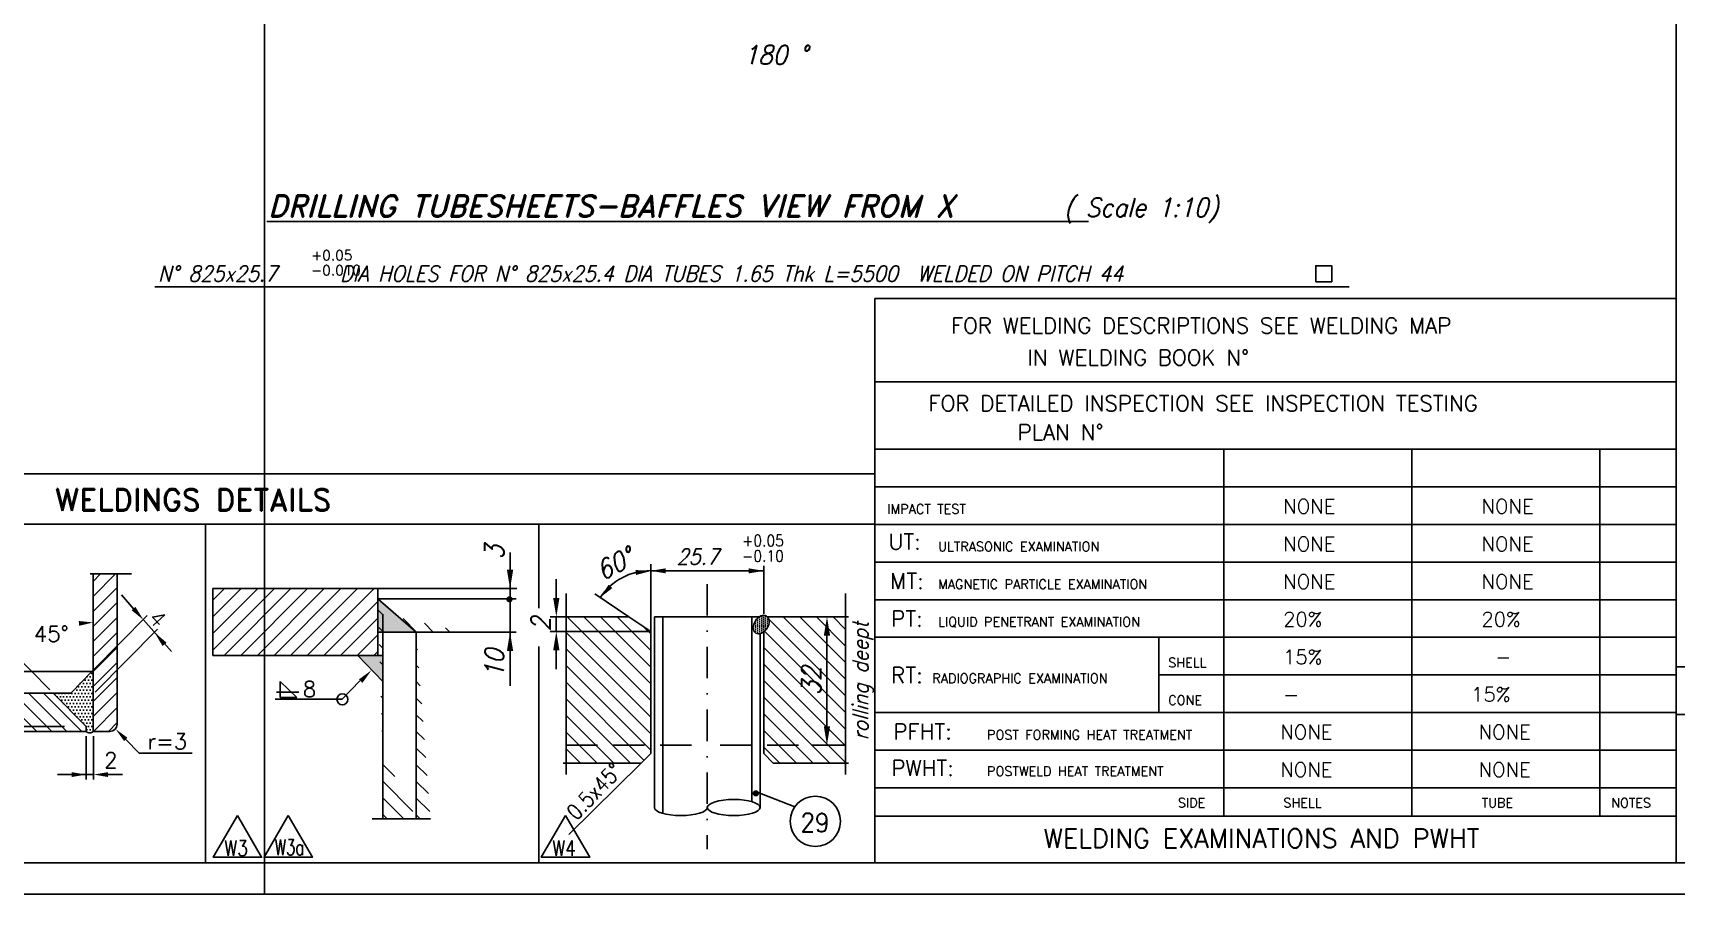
# Model space of a CAD drawing. Extents: x -16931 to 6849, y 1865 to 18685.
# Drawn here: x -5780 to -537, y 1865 to 4612 of the extents above; entities that cross this region are included whole.
import ezdxf
from ezdxf.enums import TextEntityAlignment as Align

# ---------------------------------------------------------------- set-up
doc = ezdxf.new("R2010")
doc.units = 0
doc.header["$LTSCALE"] = 200
doc.header["$MEASUREMENT"] = 0
for name, pattern in [('AUSGEZOGEN', [0]), ('DASHDOT', [1, 0.5, -0.25, 0, -0.25]), ('DASHED', [0.75, 0.5, -0.25]), ('LINEAPUNTO10', [13, 10, -1.5, 0, -1.5])]:
    doc.linetypes.add(name, pattern=pattern)
doc.layers.get('0').update_dxf_attribs({"linetype": 'CONTINUOUS'})
doc.layers.get('Defpoints').update_dxf_attribs({"linetype": 'CONTINUOUS'})
for name, color, linetype in [('2', 7, 'CONTINUOUS'), ('7', 3, 'CONTINUOUS'), ('9', 1, 'LINEAPUNTO10'), ('ASSIEME', 7, 'CONTINUOUS'), ('QUOTA', 2, 'CONTINUOUS'), ('QUOTE', 1, 'CONTINUOUS'), ('TABELLE', 3, 'CONTINUOUS'), ('VISTE', 7, 'CONTINUOUS')]:
    doc.layers.add(name, color=color, linetype=linetype)
doc.layers.add('Perimetro', color=7, linetype='CONTINUOUS', lineweight=30)
doc.styles.add('GIANC', font='ROMANS.shx', dxfattribs={"height": 2.5})
doc.styles.add('PIERO', font='Romand', dxfattribs={"height": 3.5})
doc.styles.add('QUOTE', font='ROMANS')
doc.styles.add('ROMAND', font='ROMAND.shx', dxfattribs={"height": 70})
doc.styles.add('ROMANS', font='romans.shx', dxfattribs={"width": 0.9, "oblique": 15, "height": 60})
doc.styles.add('SARA', font='ROMANS.shx', dxfattribs={"width": 0.9, "height": 22.5})
doc.styles.add('SIMPLEX2', font='SIMPLEX.shx', dxfattribs={"height": 40})
doc.dimstyles.get("Standard").update_dxf_attribs({"dimscale": 0, "dimtxt": 60, "dimasz": 18.75, "dimexe": 5, "dimexo": 0.0625, "dimgap": 5, "dimtad": 1, "dimdec": 0, "dimrnd": 0.5, "dimdsep": 46, "dimtxsty": 'ROMANS', "dimcen": 2.5, "dimaunit": 1, "dimadec": 0, "dimazin": 0, "dimtfac": 0.9, "dimtdec": 0, "dimtix": 1, "dimtmove": 2, "dimatfit": 3, "dimfxl": 1, "dimtolj": 1, "dimarcsym": 0})
pattern_1 = [(0, (-43596.265, 70259.032), (5.2916137, 10.5832275), [0, -10.5832275])]

# ---------------------------------------------------------------- blocks, each defined once
blk = doc.blocks.new('*D102')
at = {"layer": 'Defpoints', "color": 0, "linetype": 'Continuous'}
for p in [(-4109.9, 2749.5), (-4036.4, 2749.5), (-3808.7, 2702.4)]:
    blk.add_point(p, dxfattribs=at)
at = {"layer": 'QUOTA', "color": 0, "linetype": 'Continuous'}
for p, q in [((-4109.9, 2809.5), (-4109.9, 2869.5)), ((-4109.9, 2702.4), (-4109.9, 2749.5)), ((-4109.9, 2642.4), (-4109.9, 2582.4))]:
    blk.add_line(p, q, dxfattribs=at)
at = {"layer": 'QUOTA', "color": 1, "linetype": 'Continuous'}
for p, q in [((-4036.5, 2749.5), (-4129.9, 2749.5)), ((-3808.8, 2702.4), (-4129.9, 2702.4))]:
    blk.add_line(p, q, dxfattribs=at)
at = {"layer": 'QUOTA', "color": 0, "linetype": 'Continuous'}
for points in [[(-4119.9, 2809.5), (-4099.9, 2809.5), (-4109.9, 2749.5)], [(-4119.9, 2642.4), (-4099.9, 2642.4), (-4109.9, 2702.4)]]:
    blk.add_solid(points, dxfattribs=at)
at = {"layer": 'QUOTA', "color": 0, "linetype": 'Continuous', "insert": (-4159.9, 2725.9), "char_height": 60, "attachment_point": 5, "rotation": 90, "style": 'ROMANS'}
blk.add_mtext('\\A1;2', dxfattribs=at)

msp = doc.modelspace()

# ---------------------------------------------------------------- hatches: boundary and pattern name
at = {"layer": 'ASSIEME', "linetype": 'Continuous'}
for points in [[(-4679.4, 2700.7), (-4556.7, 2700.7), (-4679.4, 2807.4)], [(-4663.4, 2626.1), (-4743.5, 2626.1), (-4663.4, 2543.4)]]:
    msp.add_hatch(color=0, dxfattribs=at).paths.add_polyline_path(points)
at = {"layer": 'ASSIEME', "linetype": 'ByBlock'}
h = msp.add_hatch(dxfattribs=at)
h.set_pattern_fill('DOTS', color=0, scale=6.6666, style=0)
h.set_pattern_definition(pattern_1)
edge = h.paths.add_edge_path()
edge.add_line((-5587.4, 2579.3), (-5659.4, 2506.1))
edge.add_line((-5659.4, 2506.1), (-5715.1, 2506.1))
edge.add_line((-5715.1, 2506.1), (-5617.5, 2407.2))
edge.add_ellipse((-5601, 2392.2), major_axis=(-29.8, 0), ratio=0.60465, start_angle=242.8833, end_angle=303.4908, ccw=False)
edge.add_line((-5587.4, 2408.2), (-5587.4, 2579.3))
at = {"layer": 'QUOTA', "linetype": 'Continuous'}
h = msp.add_hatch(dxfattribs=at)
h.set_pattern_fill('ANSI31', color=0, scale=10.666667, style=0)
h.set_pattern_definition([(45, (-34030.896, 617.616), (-23.94735, 23.94735), [])])
h.paths.add_polyline_path([(-5587.4, 2586.9), (-5587.4, 2579.3), (-5511.2, 2656.5), (-5511.2, 2886.3), (-5587.4, 2886.3)])
h.paths.add_polyline_path([(-5587.4, 2579.3), (-5587.4, 2384.1), (-5534.1, 2384.1, 0.414214), (-5511.2, 2407), (-5511.2, 2656.5)])
h = msp.add_hatch(dxfattribs=at)
h.set_pattern_fill('ANSI31', color=0, scale=300, style=0)
h.paths.add_polyline_path([(-4679.4, 2839.4), (-5205.5, 2839.4), (-5205.5, 2626.1), (-4679.4, 2626.1)])
h = msp.add_hatch(dxfattribs=at)
h.set_pattern_fill('ANSI31', color=0, scale=300, angle=90, style=0)
h.set_pattern_definition([(135, (-7836.245, -30240.11), (-26.516504, -26.516504), [])])
edge = h.paths.add_edge_path()
edge.add_line((-4556.7, 2109), (-4556.7, 2700.7))
edge.add_line((-4511.8, 2105.7), (-4697.7, 2105.7))
edge.add_line((-4663.4, 2109), (-4663.4, 2312.8))
edge.add_line((-4679.4, 2807.4), (-4556.7, 2700.7))
edge.add_line((-4679.4, 2700.7), (-4400.4, 2700.7))
edge.add_line((-4663.4, 2758.2), (-4663.4, 2312.8))
h = msp.add_hatch(dxfattribs=at)
h.set_pattern_fill('ANSI31', color=0, scale=300, angle=90, style=0)
h.paths.add_polyline_path([(-4078.9, 2340.4), (-3808.7, 2340.4), (-3808.7, 2702.4), (-3878.4, 2749.5), (-4078.9, 2749.5)])
h.paths.add_polyline_path([(-4078.9, 2340.4), (-4078.9, 2282.5), (-3838.8, 2282.5), (-3808.7, 2313.2), (-3808.7, 2340.4)])
h.paths.add_polyline_path([(-4041.4, 2084), (-3870.8, 2260.6), (-3924.7, 2312.7), (-4095.3, 2136.1)], flags=9)
h = msp.add_hatch(dxfattribs=at)
h.set_pattern_fill('DOTS', color=0, scale=100, angle=90, style=0)
h.set_pattern_definition([(90, (-7836.2454, -30240.11), (-6.25, 3.125), [0, -6.25])])
edge = h.paths.add_edge_path()
edge.add_ellipse((-3456.1, 2724.8), major_axis=(-17.2, -27.1), ratio=0.686172, start_angle=0, end_angle=360)
h = msp.add_hatch(dxfattribs=at)
h.set_pattern_fill('ANSI31', color=0, scale=300, angle=90, style=0)
edge = h.paths.add_edge_path()
edge.add_line((-3447.6, 2340.4), (-3186.8, 2340.4))
edge.add_line((-3186.8, 2340.4), (-3186.8, 2749.5))
edge.add_line((-3186.8, 2749.5), (-3435.9, 2749.5))
edge.add_ellipse((-3456.1, 2724.8), major_axis=(-17.2, -27.1), ratio=0.686172, start_angle=62.5888, end_angle=169.8767, ccw=False)
edge.add_line((-3447.6, 2701.9), (-3447.6, 2340.4))
h.paths.add_polyline_path([(-3186.8, 2282.5), (-3186.8, 2340.4), (-3447.6, 2340.4), (-3447.6, 2313.2), (-3417.4, 2282.5)])
h = msp.add_hatch(dxfattribs=at)
h.set_pattern_fill('ANSI31', color=0, scale=10.666667, angle=90, style=0)
h.set_pattern_definition([(135, (-34030.896, 617.616), (-23.94735, -23.94735), [])])
h.paths.add_polyline_path([(-6087.2, 2506.1), (-6087.2, 2384.1), (-5609.7, 2384.1), (-5609.7, 2399.4), (-5715.1, 2506.1)])
at = {"layer": 'QUOTE'}
h = msp.add_hatch(dxfattribs=at)
h.set_pattern_fill('DOTS', color=0, scale=6.6666, style=0)
h.set_pattern_definition(pattern_1)
edge = h.paths.add_edge_path()
edge.add_line((-5587.4, 2399.4), (-5587.4, 2408.2))
edge.add_ellipse((-5601, 2392.2), major_axis=(-29.8, 0), ratio=0.60465, start_angle=242.8833, end_angle=303.4908)
edge.add_line((-5617.5, 2407.2), (-5609.7, 2399.4))
edge.add_line((-5609.7, 2399.4), (-5609.7, 2384.1))
edge.add_line((-5609.7, 2384.1), (-5587.4, 2384.1))
edge.add_line((-5587.4, 2384.1), (-5587.4, 2399.4))

# ---------------------------------------------------------------- linework, layer by layer
at = {"color": 0}
for p, q in [((-536.7, 9520.7), (-536.7, 1965.2)), ((-3093.8, 3764.3), (-536.7, 3764.3)), ((-3093.8, 3764.3), (-3093.8, 1965.2)), ((-3093.8, 3499.3), (-539.8, 3499.3)), ((-3093.8, 3284.3), (-539.8, 3284.3)), ((-536.7, 2590.2), (3151.5, 2590.2)), ((-536.7, 2437.6), (3148.6, 2437.6)), ((-3093.8, 2204.3), (-539.8, 2204.3))]:
    msp.add_line(p, q, dxfattribs=at)
at = {"color": 0, "linetype": 'AUSGEZOGEN'}
for p, q in [((-1979.8, 2114.3), (-1979.8, 3284.3)), ((-1379.8, 2114.3), (-1379.8, 3284.3)), ((-779.8, 2114.3), (-779.8, 3284.3)), ((-3093.8, 3164.3), (-539.8, 3164.3)), ((-3093.8, 3044.3), (-539.8, 3044.3)), ((-3093.8, 2924.3), (-539.8, 2924.3)), ((-3093.8, 2804.3), (-539.8, 2804.3)), ((-3093.8, 2684.3), (-539.8, 2684.3)), ((-2187.4, 2444.3), (-2187.4, 2684.3)), ((-2187.4, 2564.3), (-539.8, 2564.3)), ((-3093.8, 2444.3), (-539.8, 2444.3)), ((-3093.8, 2324.3), (-539.8, 2324.3))]:
    msp.add_line(p, q, dxfattribs=at)
at = {"color": 0, "linetype": 'ByBlock'}
for p, q in [((-4257.5, 2894.6), (-4257.5, 2954.6)), ((-3808.7, 2850.4), (-3808.7, 2917.1)), ((-3808.7, 2850.4), (-3808.7, 2915.7)), ((-3808.7, 2850.4), (-3808.7, 2915.4)), ((-3808.7, 2910), (-3808.7, 2880.2)), ((-3808.7, 2896.2), (-3447.6, 2896.2)), ((-3447.6, 2910), (-3447.6, 2880.2)), ((-3447.6, 2899.7), (-3447.6, 2876.2)), ((-4400.3, 2807.4), (-4237.5, 2807.4)), ((-4257.5, 2700.7), (-4257.5, 2807.4)), ((-3878.4, 2749.5), (-3986.6, 2822.6)), ((-3295.8, 2749.5), (-3226.3, 2749.5)), ((-4400.3, 2700.7), (-4237.5, 2700.7)), ((-3246.3, 2689.5), (-3246.3, 2400.4)), ((-4257.5, 2640.7), (-4257.5, 2580.7)), ((-5587.5, 2575.3), (-5973.5, 2575.3)), ((-3295.8, 2340.4), (-3226.3, 2340.4))]:
    msp.add_line(p, q, dxfattribs=at)
at = {"color": 0, "linetype": 'Continuous'}
for p, q in [((-3878.4, 2749.5), (-4087.8, 2749.5)), ((-3808.7, 2702.4), (-3878.4, 2749.5)), ((-3628.1, 2749.5), (-3796.9, 2749.5)), ((-3628.1, 2749.5), (-3459.4, 2749.5)), ((-3435.9, 2749.5), (-3177.9, 2749.5)), ((-3838.7, 2282.5), (-4087.8, 2282.5)), ((-3417.6, 2282.5), (-3177.9, 2282.5))]:
    msp.add_line(p, q, dxfattribs=at)
at = {"color": 0, "linetype": 'DASHED'}
for p in [(-4078.9, 2340.4), (-3186.8, 2340.4)]:
    msp.add_line(p, (-3628.1, 2340.4), dxfattribs=at)
at = {"color": 0}
msp.add_lwpolyline([(-16831.4, 2065.2), (-16831.4, 1965.2), (6748.6, 1965.2)], dxfattribs=at)
at = {"color": 0, "linetype": 'ByBlock'}
msp.add_arc((-3808.7, 2702.4), 194.7, 90, 145.9609, dxfattribs=at)
for points in [[(-4267.5, 2899.6), (-4247.5, 2899.6), (-4257.5, 2839.6)], [(-3857.3, 2899), (-3855.8, 2883), (-3808.7, 2895.5)], [(-3760.7, 2904.2), (-3760.7, 2888.2), (-3808.7, 2896.2)], [(-3495.6, 2904.2), (-3495.6, 2888.2), (-3447.6, 2896.2)], [(-3931.2, 2841.1), (-3942.9, 2852), (-3969.8, 2811.4)], [(-3256.3, 2689.5), (-3236.3, 2689.5), (-3246.3, 2749.5)], [(-4267.5, 2640.7), (-4247.5, 2640.7), (-4257.5, 2700.7)], [(-3256.3, 2400.4), (-3236.3, 2400.4), (-3246.3, 2340.4)]]:
    msp.add_solid(points, dxfattribs=at)
at = {"layer": '2', "color": 0, "linetype": 'Continuous'}
for p, q in [((-3796.9, 2749.5), (-3796.9, 2141.4)), ((-3770.5, 2749.5), (-3770.5, 2122.7)), ((-3485.8, 2749.5), (-3485.8, 2160.1)), ((-3808.7, 2702.4), (-3808.7, 2313.2)), ((-3459.4, 2695.9), (-3459.4, 2141.4)), ((-3447.6, 2701.9), (-3447.6, 2313.2))]:
    msp.add_line(p, q, dxfattribs=at)
at = {"layer": '7', "color": 0}
msp.add_line((-3093.8, 2114.3), (-536.7, 2114.3), dxfattribs=at)
at = {"layer": '9', "color": 0, "linetype": 'DASHDOT'}
msp.add_line((-3628.1, 2853.7), (-3628.1, 2008.3), dxfattribs=at)
at = {"layer": 'ASSIEME', "color": 0, "linetype": 'Continuous'}
for p, q in [((-5587.4, 2586.9), (-5587.4, 2886.6)), ((-5511.2, 2407), (-5511.2, 2886.6)), ((-5205.5, 2839.4), (-4400.4, 2839.4)), ((-5205.5, 2839.4), (-5205.5, 2626.1)), ((-4679.4, 2839.4), (-4679.4, 2626.1)), ((-4679.4, 2807.4), (-4400.4, 2807.4)), ((-4679.4, 2807.4), (-4556.7, 2700.7)), ((-4663.4, 2758.2), (-4663.4, 2312.8)), ((-4679.4, 2700.7), (-4400.4, 2700.7)), ((-4556.7, 2109), (-4556.7, 2700.7)), ((-5205.5, 2626.1), (-4663.4, 2626.1)), ((-5077.5, 2626.1), (-4882.1, 2626.1)), ((-5587.4, 2384.1), (-5587.4, 2586.9)), ((-5609.7, 2399.4), (-5715.1, 2506.1)), ((-6087.2, 2384.1), (-5609.7, 2384.1)), ((-5609.7, 2384.1), (-5609.7, 2399.4)), ((-5587.4, 2384.1), (-5587.4, 2399.4)), ((-5534.1, 2384.1), (-5587.4, 2384.1)), ((-4663.4, 2109), (-4663.4, 2312.8))]:
    msp.add_line(p, q, dxfattribs=at)
at = {"layer": 'ASSIEME', "color": 0}
for p, q in [((-5659.4, 2506.1), (-5587.4, 2579.3)), ((-6087.2, 2506.1), (-5715.1, 2506.1)), ((-5715.1, 2506.1), (-5659.4, 2506.1))]:
    msp.add_line(p, q, dxfattribs=at)
at = {"layer": 'ASSIEME', "color": 0, "linetype": 'Continuous'}
for centre, radius, start, end in [((-5598.6, 2394.1), 14.9, 221.711, 318.289), ((-5534.1, 2407), 22.9, 270, 0)]:
    msp.add_arc(centre, radius, start, end, dxfattribs=at)
at = {"layer": 'ASSIEME', "color": 0, "linetype": 'ByBlock'}
for p in [(-5609.7, 2399.4), (-5587.4, 2384.1)]:
    msp.add_point(p, dxfattribs=at)
at = {"layer": 'Defpoints', "color": 0, "linetype": 'ByBlock'}
for p in [(-3447.6, 3035), (-3447.6, 3024.7), (-3892.4, 2884.5), (-3871, 2886.8), (-3859.5, 2888.6), (-3808.7, 2910.1), (-3447.6, 2896.2), (-4400.4, 2839.4), (-3808.7, 2850.3), (-3808.7, 2850.3), (-3808.7, 2850.3), (-4400.4, 2807.4), (-4400.4, 2807.4), (-4400.4, 2807.4), (-4257.5, 2807.4), (-3878.4, 2749.5), (-3878.4, 2749.5), (-3878.4, 2749.5), (-3808.7, 2749.5), (-3295.9, 2749.5), (-4663.4, 2700.7), (-4556.7, 2700.7), (-4400.4, 2700.7), (-4400.4, 2700.7), (-3808.7, 2702.4), (-3808.7, 2702.4), (-3808.7, 2702.4), (-3808.7, 2624.6), (-3808.7, 2624.6), (-5587.4, 2583.5), (-5587.4, 2575.3), (-5715.1, 2506.1), (-5759.6, 2384.1), (-5649, 2399.4), (-5609.7, 2384.1), (-5587.4, 2384.1), (-3295.9, 2340.4), (-3246.3, 2340.4), (-4078.9, 2249.8)]:
    msp.add_point(p, dxfattribs=at)
at = {"layer": 'Perimetro', "color": 0, "linetype": 'Continuous', "lineweight": 25}
for p, q in [((-7359.3, 3205.2), (-3093.8, 3205.2)), ((-3093.8, 1965.2), (-3093.8, 3205.2)), ((-7359.3, 3045.2), (-3093.8, 3045.2)), ((-5229.3, 1965.2), (-5229.3, 3045.2)), ((-4166, 2776.9), (-4166, 3045.2)), ((-4166, 1965.2), (-4166, 2654.5)), ((-6086, 1965.2), (-5126.1, 1965.2)), ((-5126.1, 1965.2), (-3093.8, 1965.2))]:
    msp.add_line(p, q, dxfattribs=at)
at = {"layer": 'QUOTA', "color": 1, "linetype": 'Continuous'}
msp.add_line((-5041.4, 18685.2), (-5041.4, 1865.2), dxfattribs=at)
at = {"layer": 'QUOTA', "color": 0, "linetype": 'Continuous'}
for p, q in [((-4257.5, 2954.6), (-4257.5, 2529.6)), ((-5597.4, 2886.3), (-5465.1, 2886.3)), ((-3808.7, 2850.3), (-3808.7, 2910.8)), ((-3447.6, 2759.4), (-3447.6, 2912.5)), ((-4400.4, 2839.4), (-4236.1, 2839.4)), ((-3808.7, 2624.6), (-3808.7, 2850.3)), ((-3447.6, 2624.6), (-3447.6, 2674.7)), ((-4663.4, 2543.4), (-4743.5, 2626.1)), ((-4990.8, 2543.5), (-4990.8, 2492.2)), ((-4938.3, 2492.2), (-4990.8, 2543.5)), ((-5002.5, 2509.7), (-4931.3, 2509.7)), ((-4990.8, 2492.2), (-4938.3, 2492.2)), ((-3474.7, 2192.7), (-3349, 2143.3)), ((-4511.8, 2105.7), (-4697.7, 2105.7))]:
    msp.add_line(p, q, dxfattribs=at)
at = {"layer": 'QUOTA', "color": 0, "linetype": 'Continuous', "const_width": 10}
for points in [[(-4264.3, 2805.4, 1), (-4254.3, 2805.4, 1)], [(-3478.2, 2186.6, 1), (-3468.2, 2186.6, 1)]]:
    msp.add_lwpolyline(points, format="xyb", close=True, dxfattribs=at)
at = {"layer": 'QUOTA', "color": 0, "linetype": 'Continuous'}
msp.add_lwpolyline([(-4736.5, 2545.2), (-4793.5, 2487.5), (-5007.2, 2487.5)], dxfattribs=at)
msp.add_circle((-4792.3, 2486.3), 17.5, dxfattribs=at)
msp.add_ellipse((-3456.1, 2724.8), major_axis=(-17.2, -27.1), ratio=0.686172, dxfattribs=at)
at = {"layer": 'QUOTA', "color": 0, "linetype": 'Continuous', "extrusion": (0, 0, -1)}
msp.add_ellipse((-3543.8, 2141.4), major_axis=(84.4, 0), ratio=0.304694, dxfattribs=at)
at = {"layer": 'QUOTA', "color": 0, "linetype": 'Continuous'}
msp.add_ellipse((-3712.5, 2141.4), major_axis=(84.4, 0), ratio=0.304694, start_param=3.141593, end_param=6.283185, dxfattribs=at)
msp.add_solid([(-4739.6, 2550.2), (-4700.1, 2578.7), (-4728.2, 2539)], dxfattribs=at)
at = {"layer": 'QUOTE', "color": 0}
for p, q in [((-5390.4, 3802.1), (-1579.7, 3802.1)), ((-3840.2, 2281.6), (-4070.4, 2055))]:
    msp.add_line(p, q, dxfattribs=at)
at = {"layer": 'QUOTE', "color": 0, "linetype": 'ByBlock'}
for p, q in [((-5457.7, 2774.2), (-5497.5, 2819.2)), ((-5587.4, 2579.3), (-5415.5, 2753.5)), ((-5427.1, 2739.8), (-5337.7, 2638.6)), ((-5580.8, 2508.8), (-5382.3, 2710)), ((-5847.4, 2640.1), (-5725.8, 2517)), ((-5679, 2399.4), (-5934.3, 2399.4)), ((-5610.1, 2368.9), (-5610.1, 2231.2)), ((-5586.1, 2368.9), (-5586.1, 2231.2)), ((-5483.7, 2358.6), (-5440.8, 2314.9)), ((-5440.8, 2314.9), (-5271.7, 2314.9)), ((-5655.8, 2246.5), (-5701.6, 2246.5)), ((-5623.7, 2246.5), (-5586.1, 2246.5)), ((-5540.4, 2246.5), (-5494.6, 2246.5))]:
    msp.add_line(p, q, dxfattribs=at)
at = {"layer": 'QUOTE', "color": 0, "linetype": 'Continuous'}
for p, q in [((-4078.9, 2247), (-4078.9, 2824.3)), ((-3186.8, 2247), (-3186.8, 2824.3)), ((-3838.7, 2282.6), (-3808.7, 2313.2)), ((-3417.6, 2282.6), (-3447.6, 2313.2))]:
    msp.add_line(p, q, dxfattribs=at)
at = {"layer": 'QUOTE', "color": 0}
for points in [[(-1686.8, 3818.2), (-1635.6, 3818.2), (-1635.6, 3869.3), (-1686.8, 3869.3)], [(-5127.4, 2116.3), (-5204.6, 1982.7), (-5050.2, 1982.7)], [(-4965.2, 2116.3), (-5042.3, 1982.7), (-4888, 1982.7)], [(-4080.5, 2116.3), (-4157.7, 1982.7), (-4003.4, 1982.7)]]:
    msp.add_lwpolyline(points, close=True, dxfattribs=at)
msp.add_circle((-3283.4, 2097.5), 80, dxfattribs=at)
at = {"layer": 'QUOTE', "color": 0, "linetype": 'ByBlock'}
msp.add_point((-5586.1, 2246.5), dxfattribs=at)
for points in [[(-5452.9, 2781.1), (-5464.9, 2770.5), (-5427.1, 2739.8)], [(-5632.6, 2721), (-5633.6, 2736.2), (-5587.4, 2731.6)], [(-5366.3, 2656.5), (-5392.1, 2700.1), (-5353.5, 2667.2)], [(-5489.1, 2353.2), (-5478.2, 2363.9), (-5515.7, 2391.2)], [(-5655.8, 2254.1), (-5655.8, 2238.8), (-5610.1, 2246.5)], [(-5540.4, 2254.1), (-5540.4, 2238.8), (-5586.1, 2246.5)]]:
    msp.add_solid(points, dxfattribs=at)
at = {"layer": 'TABELLE', "color": 0}
msp.add_lwpolyline([(-16931.4, 2065.2), (-16931.4, 1865.2), (6848.6, 1865.2)], dxfattribs=at)

# ---------------------------------------------------------------- texts
at = {"color": 0, "linetype": 'AUSGEZOGEN', "style": 'ROMANS'}
for s, height, p in [('FOR WELDING DESCRIPTIONS SEE WELDING MAP', 50, (-2052.1, 3678.5)), ('IN WELDING BOOK N%%d   ', 50, (-2201.1, 3576.5)), ('FOR DETAILED INSPECTION SEE INSPECTION TESTING', 50, (-2045.7, 3430.3)), ('PLAN N%%d   ', 50, (-2449.3, 3338.5)), ('UT:', 50, (-2998.2, 2989.3)), ('MT:', 50, (-2990.8, 2863.5)), ('PT:', 50, (-2990.8, 2743.5)), ('RT:', 50, (-2990.8, 2563.5)), ('PFHT:', 50, (-2940.8, 2383.5)), ('PWHT:', 50, (-2940.8, 2267.2)), ('WELDING EXAMINATIONS AND PWHT', 60, (-1859.8, 2043))]:
    msp.add_text(s, height=height, dxfattribs=at).set_placement(p, align=Align.MIDDLE)
for s, height, p in [('IMPACT TEST', 30, (-3053.8, 3078.5)), ('NONE', 45.71, (-1790.5, 3079)), ('NONE', 45.71, (-1157.8, 3079)), ('NONE', 45.71, (-1790.5, 2959)), ('NONE', 45.71, (-1157.8, 2959)), ('ULTRASONIC EXAMINATION', 30, (-2891.6, 2958.5)), ('NONE', 45.71, (-1790.5, 2839)), ('NONE', 45.71, (-1157.8, 2839)), ('MAGNETIC PARTICLE EXAMINATION', 30, (-2891.6, 2838.5)), ('LIQUID PENETRANT EXAMINATION', 30, (-2891.6, 2718.5)), ('20%', 45.71, (-1790.5, 2719)), ('20%', 45.71, (-1157.8, 2719)), ('15%', 45.71, (-1790.5, 2599)), ('SHELL', 30, (-2157.4, 2588.5)), ('-', 45.7, (-1113.3, 2599)), ('RADIOGRAPHIC EXAMINATION', 30, (-2910.1, 2538.5)), ('15%', 45.71, (-1190.5, 2479)), ('CONE', 30, (-2157.4, 2468.5)), ('-', 45.7, (-1790.5, 2479)), ('POST FORMING HEAT TREATMENT', 30, (-2735.5, 2358.5)), ('NONE', 45.71, (-1799.8, 2359)), ('NONE', 45.71, (-1167.1, 2359)), ('POSTWELD HEAT TREATMENT', 30, (-2735.5, 2242.2)), ('NONE', 45.71, (-1799.8, 2239)), ('NONE', 45.71, (-1167.1, 2239)), ('SIDE', 30, (-2126.7, 2141.7)), ('SHELL', 30, (-1789.9, 2141.7)), ('TUBE', 30, (-1157.2, 2141.7)), ('NOTES', 30, (-744.1, 2141.7))]:
    msp.add_text(s, height=height, dxfattribs=at).set_placement(p)
at = {"color": 0, "linetype": 'ByBlock', "attachment_point": 5, "style": 'ROMANS'}
for s, insert, char_height, rotation in [('3', (-4307.5, 2955.6), 60, 90), ('\\A1;60°', (-3923.5, 2918.5), 60, 27.9804), ('rolling deept', (-3131.5, 2545), 50, 90), ('10', (-4307.5, 2600.1), 60, 90), ('\\A1;32', (-3296.3, 2545), 60, 90)]:
    msp.add_mtext(s, dxfattribs=dict(at, insert=insert, char_height=char_height, rotation=rotation))
at = {"layer": '2', "color": 0, "style": 'SIMPLEX2', "width": 0.9}
msp.add_text('29', height=60, dxfattribs=at).set_placement((-3284.4, 2093.5), align=Align.MIDDLE_CENTER)
at = {"layer": 'ASSIEME', "color": 0, "linetype": 'ByBlock', "style": 'QUOTE'}
msp.add_text('4', height=50, rotation=312.628, dxfattribs=at).set_placement((-5381.9, 2743.6), align=Align.MIDDLE_CENTER)
msp.add_text('45%%D', height=50, dxfattribs=at).set_placement((-5777, 2670.3))
for s, p in [('8', (-4897, 2518.9)), ('r=3', (-5350.9, 2352.5))]:
    msp.add_text(s, height=50, dxfattribs=at).set_placement(p, align=Align.MIDDLE_CENTER)
msp.add_text('2', height=50, dxfattribs=at).set_placement((-5531, 2292.2), align=Align.MIDDLE)
at = {"layer": 'QUOTA', "color": 0, "linetype": 'Continuous', "style": 'ROMANS', "oblique": 15, "width": 0.9}
msp.add_text('25.7', height=50, dxfattribs=at).set_placement((-3726.2, 2916.2))
at = {"layer": 'QUOTE', "color": 0, "style": 'ROMANS', "oblique": 15, "width": 0.9}
for s, height, p in [('180 %%d', 60, (-3512.4, 4511.7)), ('( Scale 1:10)', 60, (-2490.3, 4025.1)), ('N%%d 825x25.7     DIA HOLES FOR N%%D 825x25.4 DIA TUBES 1.65 Thk L=5500  WELDED ON PITCH 44', 50, (-5380.9, 3819.1))]:
    msp.add_text(s, height=height, dxfattribs=at).set_placement(p)
at = {"layer": 'QUOTE', "color": 0, "style": 'SARA'}
for s, p in [('+0.05', (-4892.3, 3886.7)), ('-0.010', (-4892.3, 3838.9))]:
    msp.add_text(s, height=32, dxfattribs=at).set_placement(p)
at = {"layer": 'QUOTE', "color": 0, "linetype": 'Continuous', "style": 'ROMAND'}
msp.add_text('WELDINGS DETAILS', height=69.999, dxfattribs=at).set_placement((-5709.6, 3087.8))
at = {"layer": 'QUOTE', "color": 0, "style": 'SARA', "width": 0.9}
for s, p in [('+0.05', (-3517.2, 2974.6)), ('-0.10', (-3517.2, 2925.5))]:
    msp.add_text(s, height=36, dxfattribs=at).set_placement(p)
at = {"layer": 'QUOTE', "color": 0, "style": 'GIANC', "width": 0.85}
msp.add_text('0.5x45%%d', height=50, rotation=46, dxfattribs=at).set_placement((-4045.9, 2097.3))
at = {"layer": 'QUOTE', "color": 0, "style": 'ROMANS'}
for s, width, p in [('W3', 0.8, (-5131.3, 2011.8)), ('W3a', 0.7, (-4960.9, 2014.5)), ('W4', 0.8, (-4084.4, 2011.8))]:
    msp.add_text(s, height=49.8, dxfattribs=dict(at, width=width)).set_placement(p, align=Align.MIDDLE)
at = {"layer": 'VISTE', "color": 0, "style": 'PIERO', "oblique": 15}
msp.add_text('%%UDRILLING TUBESHEETS-BAFFLES VIEW FROM X         ', height=70, dxfattribs=at).set_placement((-5030.1, 4024.8))

# ---------------------------------------------------------------- dimensions: what is measured, and where the dimension line sits
at = {"layer": 'QUOTA', "color": 0, "linetype": 'Continuous'}
dim = msp.add_linear_dim(base=(-4109.9, 2749.5), p1=(-3808.7, 2702.4), p2=(-4036.4, 2749.5), angle=90, text='2', dimstyle='Standard', override={"dimscale": 1, "dimtxt": 60, "dimasz": 60, "dimexe": 20, "dimgap": 20, "dimclre": 1, "dimtfac": 1, "dimtdec": 1, "dimtmove": 1, "dimtzin": 0}, dxfattribs=at)
dim.commit()
dim.dimension.update_dxf_attribs({"geometry": '*D102', "text_midpoint": (-4159.9, 2725.9)})

doc.saveas('drawing.dxf')
